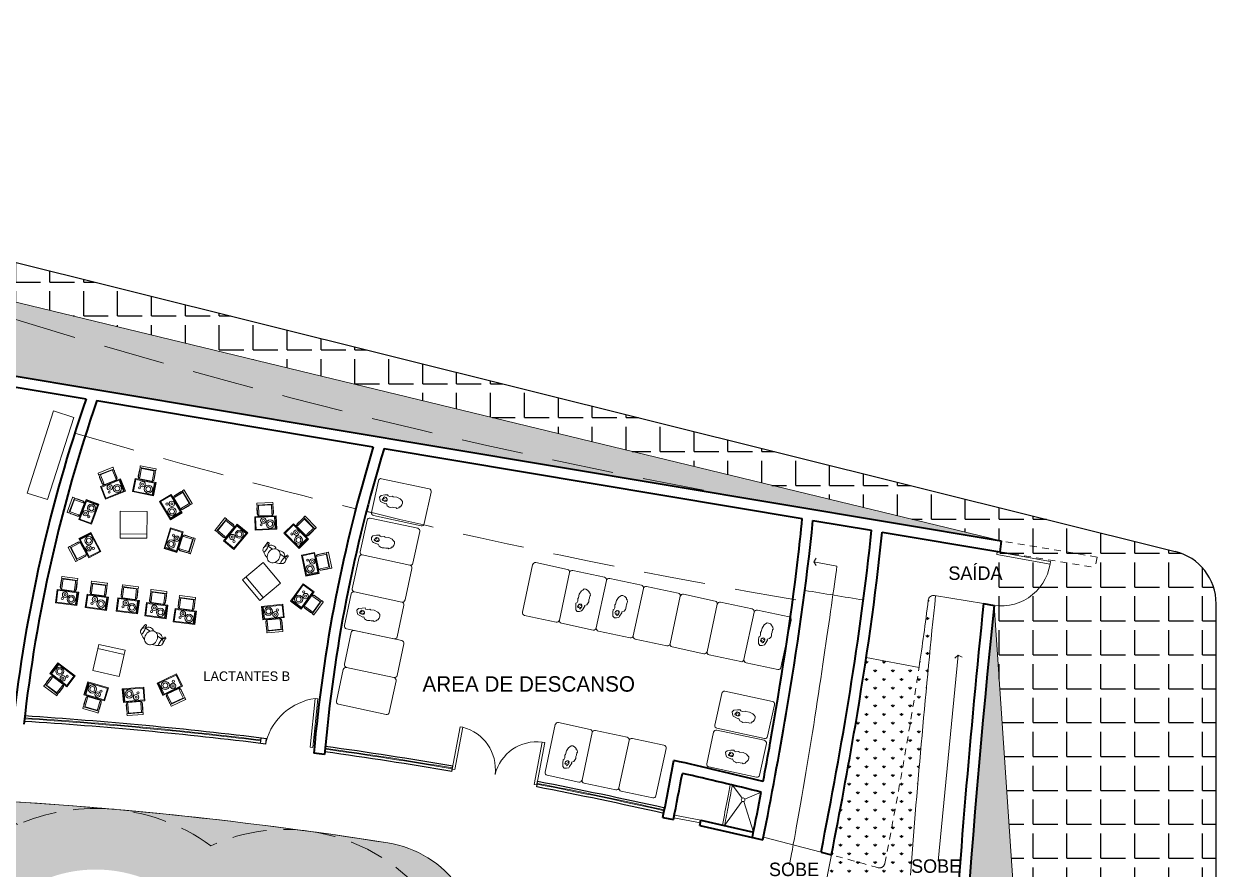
# Model space of a CAD drawing. Header units: millimetres. Extents: x 280 to 436, y 197 to 245.
# Drawn here: x 411.79 to 433.9, y 227.51 to 243.19 of the extents above; entities that cross this region are included whole.
import ezdxf

# ---------------------------------------------------------------- set-up
doc = ezdxf.new("R2010")
doc.units = ezdxf.units.MM
doc.header["$MEASUREMENT"] = 0
doc.linetypes.add('DASHED', pattern=[19.049999999999997, 12.7, -6.35])
for name, color, linetype, lineweight in [('AMBIENTACION', 23, 'Continuous', 18), ('CRISTAL', 141, 'Continuous', 13), ('DELGADITS', 171, 'Continuous', 9), ('JARDINERAS', 114, 'Continuous', 20), ('MUEBLES', 31, 'Continuous', 20), ('MURO CANCELERIA', 254, 'Continuous', 25), ('MUROS', 230, 'Continuous', 40), ('NOTAS', 7, 'Continuous', 18), ('PISO', 134, 'Continuous', 18), ('PROYECCIONES', 161, 'DASHED', 20), ('PUERTAS', 180, 'Continuous', 18)]:
    doc.layers.add(name, color=color, linetype=linetype, lineweight=lineweight)
doc.layers.add('PISO BANQUETA', color=155, linetype='Continuous')
pattern_1 = [(0, (113.6635828855071, 389.9024706518978), (0, 0.62865), [0.4572, -0.17145]), (90, (113.6635828855071, 389.9024706518978), (-0.62865, 3.849243921652188e-17), [0.4572, -0.17145])]
pattern_2 = [(90, (113.6635828855071, 389.9024706518978), (-0.1616445, 0.1616445), [0.0428625, -0.2804265]), (45, (113.6635828855071, 389.9024706518978), (-0.1616446101792448, 0.1616446101792448), [0.0428625, -0.1857375]), (135, (113.6635828855071, 389.9024706518978), (-0.1616446101792448, -0.1616446101792448), [0.0428625, -0.1857375])]

# ---------------------------------------------------------------- blocks, each defined once
blk = doc.blocks.new('EDUCADORA PLANTA')
for p, q in [((-0.1864672289454461, 0.2091427851250387), (-0.1936270911326119, 0.1343951389722235)), ((-0.1864672289454461, 0.2091427851250387), (-0.1605135468888079, 0.2091427851250387)), ((-0.1605135468888079, 0.2091427851250387), (-0.1499999999975898, 0.1850000000000023)), ((-0.06763607746432854, 0.1850000000000307), (-0.1500000000000341, 0.1850000000000307)), ((0.1500000000000909, 0.1850000000000307), (0.06763607746432854, 0.1850000000000307)), ((0.1605135468927301, 0.2091427851250671), (0.150000000001512, 0.1850000000000307)), ((0.1864672289493683, 0.2091427851250671), (0.1605135468927301, 0.2091427851250671)), ((0.1864672289493683, 0.2091427851250671), (0.1936270911365341, 0.134395138972252))]:
    blk.add_line(p, q)
for centre, radius, start, end in [((-0.1360690919642593, 0.1288818236636189), 0.05782144856330422, 103.9414223532395, 256.0585776471128), ((-0.173490387917127, 0.2191794459255334), 0.01640527241768489, 322.2806059089859, 217.7193940910142), ((-0.07499999999930651, 0.1538370489080592), 0.0812165593983424, 50.44505131534515, 157.4368215115717), ((-0.3760620561862993, 0.1288818236609757), 0.2329233843179406, 346.0585776470556, 13.94142235294599), ((0.07500000000004547, 0.153837048905018), 0.08121655940112812, 22.56317848996431, 129.5549486836888), ((0.3760620561862993, 0.1288818236609472), 0.2329233843179406, 166.0585776470556, 193.941422352946), ((0.1360690919644298, 0.1288818236642157), 0.05782144856330422, 283.9414223532394, 76.05857764711287), ((0.1734903879210492, 0.2191794459255618), 0.01640527241768489, 322.2806059089859, 217.7193940910142), ((-5.684341886080801e-14, 0.2878236122147086), 0.2622037156432949, 235.1050018533677, 255.1658892739469), ((-5.684341886080801e-14, 0.2878236122147086), 0.2622037156432949, 284.8341107260804, 304.8949981466323)]:
    blk.add_arc(centre, radius, start, end)
blk.add_ellipse((0, 0.1100000000000136), major_axis=(0, 0.1100000000000136), ratio=0.8405402725447844)
blk = doc.blocks.new('PERIQUERA')
at = {"color": 0}
for p, q in [((-0.2000000000000455, 0.5), (-0.2000000000000455, 0.25)), ((0.1999999999999318, 0.5), (-0.2000000000000455, 0.5)), ((-0.1850000000000591, 0.5), (-0.1850000000000591, 0.25)), ((0.1849999999999454, 0.4850000000000136), (-0.1700000000001864, 0.4850000000000136)), ((-0.1700000000001296, 0.4850000000000136), (-0.1700000000000728, 0.2649999999999864)), ((0.1849999999999454, 0.2649999999999864), (0.1849999999999454, 0.4850000000000136)), ((0.1999999999999318, 0.25), (0.1999999999999318, 0.5)), ((-0.2000000000000455, 0.25), (0.1999999999999318, 0.25)), ((-0.1700000000001296, 0.2650000000000148), (0.1849999999999454, 0.2649999999999864)), ((0.1499999999999773, 0.25), (-0.1500000000000341, 0.25)), ((-0.1300000000001091, 0.2346410161513859), (-0.1300000000000523, 0.25)), ((-0.1100000000000705, 0.2400000000000091), (-0.1100000000000705, 0.25)), ((-0.1100000000000705, 0.2400000000000091), (0.1099999999999568, 0.2400000000000091)), ((0.1099999999999568, 0.2400000000000091), (0.1099999999999568, 0.25)), ((0.1299999999999386, 0.2346410161514143), (0.1299999999999386, 0.25)), ((-0.1500000000000909, 0.2000000000000171), (-0.1500000000001478, 0.08499999999992269)), ((-0.1500000000000341, 0.03000000000000114), (-0.1500000000000341, 0.005000000000023874)), ((-0.1450000000000387, 0.2150000000000034), (-0.1450000000000387, 0.03499999999999659)), ((-0.1450000000000387, 0.03499999999999659), (0.1449999999999818, 0.03499999999999659)), ((-0.1450000000000387, 2.842170943040401e-14), (0.1449999999999818, 0)), ((-0.1250000000000568, 0.2199999999999989), (-0.1400000000000432, 0.2199999999999989)), ((-0.1200000000000614, 0.2150000000000034), (-0.1200000000000614, 0.03499999999999659)), ((-0.1100000000001273, 0.04499999999995907), (0.1100000000000136, 0.04499999999998749)), ((0.1200000000000045, 0.03499999999999659), (0.1200000000000614, 0.2150000000000034)), ((0.1399999999999295, 0.2199999999999989), (0.1250000000000568, 0.2199999999999989)), ((0.1449999999999818, 0.03499999999999659), (0.144999999999925, 0.2150000000000034)), ((0.1500000000000341, 0.08499999999997954), (0.1499999999999773, 0.2000000000000171)), ((0.1499999999999773, 0.004999999999995453), (0.1499999999999773, 0.03000000000000114))]:
    blk.add_line(p, q, dxfattribs=at)
for centre, radius in [((-0.07990454211699216, 0.3971854476674253), 0.07500000000000001), ((-0.07990454211699216, 0.3971854476674253), 0.04624682952407966), ((0.04342149039030119, 0.3278683052004681), 0.05), ((0.04342149039030119, 0.3278683052004681), 0.02), ((0.08581470589820128, 0.4048867460979864), 0.02)]:
    blk.add_circle(centre, radius, dxfattribs=at)
for centre, radius, start, end in [((-0.1100000000000705, 0.2000000000000171), 0.04, 90, 180), ((0.1099999999999568, 0.2000000000000171), 0.04, 0, 90), ((-0.1100000000001273, 0.08499999999995111), 0.04, 180.0000000000212, 208.9550243721683), ((-0.1450000000000387, 0.03000000000000114), 0.005, 90, 180), ((-0.1450000000000387, 0.005000000000023874), 0.005, 180, 270), ((-0.1400000000000432, 0.2150000000000034), 0.005, 90, 180.0000000000179), ((-0.1250000000000568, 0.2150000000000034), 0.005, 0, 90), ((-0.1100000000001273, 0.08499999999995111), 0.04, 255.5224878141709, 270), ((0.1100000000000136, 0.08499999999997954), 0.04, 270, 284.4775121859196), ((0.1250000000000568, 0.2150000000000034), 0.005, 90, 180), ((0.1399999999999295, 0.2150000000000034), 0.005, 1.791288396600253e-11, 90), ((0.1100000000000136, 0.08499999999997954), 0.04, 331.0449756280854, 0), ((0.1449999999999818, 0.03000000000000114), 0.005, 0, 90), ((0.1449999999999818, 0.004999999999995453), 0.005, 269.9999999999935, 0)]:
    blk.add_arc(centre, radius, start, end, dxfattribs=at)
blk = doc.blocks.new('BABY')
for points in [[(-0.1389398423665398, 0.2417542320325197), (-0.1458374730864875, 0.2013973635155537), (-0.1458374730864875, 0.1793674234929767), (-0.1267973390973793, 0.1438809851297265), (-0.1221310535297562, 0.1157527944280901), (-0.1084332007865214, 0.07384740485477437), (-0.1132135550455473, 0.05852825295571051), (-0.08859029492447235, 0.02922919934425749), (-0.06922379716127125, 0.02528640203939858)], [(0.02905627743416517, 0.364877935453876), (-0.005493112465444483, 0.4236907557132099), (-0.04400379787364272, 0.4390582707411568), (-0.08128250944503179, 0.4185904256859203), (-0.1121884593815707, 0.390678666376175), (-0.1145817795268727, 0.364135212861072), (-0.1195364994490546, 0.2874477922251231), (-0.1081217906855727, 0.2739412715399681), (-0.1389398423665398, 0.2417542320325197)], [(-0.07936353134010687, 0.3506589881666287), (-0.05961048231455379, 0.3478494768496034), (-0.0738851957127622, 0.3388908261787833), (-0.07684978463197467, 0.3253807078447721), (-0.07145728764481873, 0.3090019378953457), (-0.06471377882422757, 0.2923267090539525), (-0.04368040861004374, 0.2854237675825289), (-0.02648295262969214, 0.291072328807445), (-0.01404108354967093, 0.3035920838301536), (-0.007720961198458554, 0.3224658548435855)], [(-0.0791918540597294, 0.3598802040898477), (-0.06614696853222313, 0.3756444072454315), (-0.04166357926527553, 0.3646076409654029), (-0.02643529956111479, 0.3664945762502043), (-0.007135238712464798, 0.3539264738757311), (-0.007680566544308931, 0.324635552707889), (-0.02121378557120579, 0.2972142728635276), (-0.02084308419262015, 0.2967475027494118)], [(-0.06091535587881935, 0.3069065283248165), (-0.0568168763926451, 0.3084580617463644), (-0.04434111367294236, 0.3082257924846772)], [(-0.03893271129072673, 0.3509914866640997), (-0.02600036274520789, 0.346138510777223), (-0.03557862954170332, 0.3417046294277952)], [(0.05939021322041071, 0.2050480770512024), (0.06335172570260283, 0.2245215986415019), (0.03807504350919544, 0.2683665567923015), (0.03807504350925228, 0.2960946424145732), (0.05095939142273664, 0.3145828917799349), (0.02905627743416517, 0.364877935453876)], [(-0.06922379716127125, 0.02528640203939858), (-0.05950674334644646, 0.01104418179508571), (-0.05950674334644646, 0.01104418179508571)], [(-0.05950674334644646, 0.01104418179508571), (-0.01883061212083703, -0.001311038286530675), (0.01883061212078019, 0.001311038286530675), (0.04524529945371114, 0.01116067585377323), (0.05969266835813869, 0.04178912005815505), (0.07316343140428216, 0.06905327371924841), (0.07747784330297236, 0.140328000040995), (0.05939021322041071, 0.2050480770512024)]]:
    blk.add_lwpolyline(points)
blk = doc.blocks.new('COLCHONETA')
for p, q in [((-1, 0.2999999999999829), (-0.9999999999999432, -0.2999999999999829)), ((-0.05000000000001137, 0.3499999999999943), (-0.9499999999999886, 0.3499999999999943)), ((0, -0.2999999999999829), (0, 0.2999999999999829)), ((-0.9499999999999318, -0.3499999999999943), (-0.05000000000001137, -0.3499999999999943))]:
    blk.add_line(p, q)
for centre, start, end in [((-0.9499999999999886, 0.2999999999999829), 90, 180), ((-0.05000000000001137, 0.2999999999999829), 0, 90), ((-0.9499999999999318, -0.2999999999999829), 180, 270), ((-0.05000000000001137, -0.2999999999999829), 270, 0)]:
    blk.add_arc(centre, 0.05, start, end)
blk = doc.blocks.new('PUERTAS DE AULAS')
at = {"layer": 'PUERTAS'}
for p, q in [((-0.7536674998609101, 0.01575374810656172), (-0.8035619058780412, 0.01575374810656172)), ((-0.8035619058780412, 0.01250594143149897), (-0.7515969990770373, -0.7858045548423718)), ((-0.7536674998609101, 0.01575374810656172), (-0.7017025930599061, -0.782556748167309)), ((0.7431646806526828, 0.1131879483584441), (0.793059086669814, 0.1164357550335353)), ((0.7431646806526828, 0.1131879483584441), (0.7951295874537436, -0.6851225479154266)), ((0.793059086669814, 0.1164357550335069), (0.8450239934708748, -0.6818747412403638)), ((-0.7017025930599061, -0.782556748167309), (-0.7515969990770373, -0.7825567481673374)), ((0.7951295874537436, -0.6851225479154266), (0.8450239934708179, -0.6818747412403638))]:
    blk.add_line(p, q, dxfattribs=at)
for centre, radius, start, end in [((-0.8035619058779844, 0.01250594143138528), 0.8015609770938709, 277.300668829474, 0.1480000795714404), ((0.7930590866697571, 0.1164357550333648), 0.8015609770938846, 187.3006688293871, 270.14800007949)]:
    blk.add_arc(centre, radius, start, end, dxfattribs=at)

msp = doc.modelspace()

# ---------------------------------------------------------------- hatches: boundary and pattern name
at = {"layer": 'JARDINERAS'}
h = msp.add_hatch(dxfattribs=at)
h.set_pattern_fill('GRASS', color=256, scale=0.009000000000000001, style=0)
h.set_pattern_definition(pattern_2)
edge = h.paths.add_edge_path()
edge.add_arc((380.5678235787049, 245.3047541010291), 21.24135512730125, 341.2841591268689, 347.0513765747744, ccw=False)
edge.add_line((400.685969831832, 238.4889372767653), (429.9117152662078, 233.5952040920886))
edge.add_line((429.9117152662078, 233.5952040920886), (401.2690404534262, 240.5450495356297))
h = msp.add_hatch(dxfattribs=at)
h.set_pattern_fill('GRASS', color=256, scale=0.009000000000000001, style=0)
h.set_pattern_definition(pattern_2)
edge = h.paths.add_edge_path()
edge.add_line((429.1158863757476, 227.1635746242398), (428.2304942300188, 227.3934196564604))
edge.add_arc((603.9671213923352, 214.2420503084804), 176.2280359140225, 174.0264246734047, 175.7202091757033, ccw=False)
edge.add_line((428.6960040888269, 232.5820634298995), (428.677502229175, 232.585161491667))
edge.add_arc((428.6619909310427, 232.4851393823783), 0.1012176996196542, 81.18486398621016, 171.2735095402795)
edge.add_spline(control_points=[(428.5613675729064, 232.4960921223845), (428.5060451366627, 232.062482338418), (428.4489158995726, 231.650690714852), (428.3894661022574, 231.2508906949172)], knot_values=[6.552590710715467, 6.552590710715467, 6.552590710715467, 6.552590710715467, 7.705043527661013, 7.705043527661013, 7.705043527661013, 7.705043527661013], degree=3, periodic=0)
edge.add_line((428.3894661022574, 231.2508906949172), (427.4103607133546, 231.4339039774093))
edge.add_spline(control_points=[(427.4103607133546, 231.4339039774093), (427.3472737038859, 231.0136047654685), (427.2796658955988, 230.5938127031774), (427.072246169418, 229.3727255777519), (426.9228055696805, 228.5725819286804), (426.7663237259432, 227.7735137405441)], knot_values=[2.802595290827363, 2.802595290827363, 2.802595290827363, 2.802595290827363, 4.074028189364164, 4.074028189364164, 6.504760391015324, 6.504760391015324, 6.504760391015324, 6.504760391015324], degree=3, periodic=0)
edge.add_line((426.766323725944, 227.7735137405477), (426.451635798814, 226.2051536981073))
edge.add_spline(control_points=[(426.4516357988121, 226.205153698115), (426.4382661844354, 226.1397265081612), (426.4248765247176, 226.0743043179843), (426.4114702326251, 226.0088868505913)], knot_values=[1.011718909309293, 1.011718909309293, 1.011718909309293, 1.011718909309293, 1.211042564714926, 1.211042564714926, 1.211042564714926, 1.211042564714926], degree=3, periodic=0)
edge.add_arc((427.8666011441066, 226.161753944647), 1.463138516338731, 185.9971442574646, 319.7215815962005)
edge.add_arc((603.9671213923356, 214.2420503084786), 175.3280359140228, 175.7735187291108, 176.4115118213684, ccw=False)
h = msp.add_hatch(dxfattribs=at)
h.set_pattern_fill('GRASS', color=256, scale=0.009000000000000001, style=0)
h.set_pattern_definition(pattern_2)
edge = h.paths.add_edge_path()
edge.add_arc((603.9671213923328, 214.2420503084798), 175.1280359140201, 174.0486391635245, 182.510729872698)
edge.add_arc((422.6037831361797, 212.3988089805167), 8.658822380200967, 317.6910023627667, 352.9611022302017)
edge.add_line((431.1973455872478, 211.3377296189879), (429.7829778461802, 232.4000540587722))
h = msp.add_hatch(dxfattribs=at)
h.set_pattern_fill('GRASS', color=256, scale=0.009000000000000001, style=0)
h.set_pattern_definition(pattern_2)
h.paths.add_polyline_path([(418.5396533179258, 227.9950070626219, 0.02862788143498924), (410.0440581604049, 228.8405950151555, 0.006457654583413468), (408.1175341308831, 228.8965772814122, 0.3777940330496956), (406.1054118263071, 227.1800025366234, 0.03926239931433022), (405.8440001160188, 223.0737001913915, 0.4255924778832056), (407.9509312125691, 221.1063899744788), (417.880353211974, 221.6391406893173, 0.346876546591118), (419.7465969362304, 223.2678018492381), (420.1937266876936, 225.650567603579, 0.4227474832643843)])
h.paths.add_polyline_path([(415.6250176940959, 225.0010343590673, -1), (410.6250176940959, 225.0010343590673, -1)], flags=16)
at = {"layer": 'PISO BANQUETA'}
h = msp.add_hatch(dxfattribs=at)
h.set_pattern_fill('ANGLE', color=256, scale=0.09, style=0)
h.set_pattern_definition(pattern_1)
h.paths.add_polyline_path([(401.2642995035641, 241.3508568672404), (401.0749766578829, 240.5935654845155), (401.2690404534292, 240.5450495356288), (429.9117152662078, 233.5952040920886), (430.0553428329032, 234.1711597983438)])
h = msp.add_hatch(dxfattribs=at)
h.set_pattern_fill('ANGLE', color=256, scale=0.09, style=0)
h.set_pattern_definition(pattern_1)
edge = h.paths.add_edge_path()
edge.add_arc((432.8973455872478, 232.4318179708934), 0.9999999999999984, 0, 75.96375653207309, ccw=False)
edge.add_line((433.8973455872478, 232.4318179708934), (433.8973455872471, 211.3377296189878))
edge.add_line((433.8973455872471, 211.3377296189878), (431.1973455872478, 211.337729618988))
edge.add_line((431.1973455872478, 211.337729618988), (429.7829778461802, 232.4000540587724))
edge.add_line((429.7829778461802, 232.4000540587724), (429.8896930224522, 233.3961071955057))
edge.add_line((429.8896930224522, 233.3961071955057), (429.9117152662078, 233.5952040920886))
edge.add_line((429.9117152662078, 233.5952040920886), (430.0553428329032, 234.1711597983438))
edge.add_line((430.0553428329032, 234.1711597983438), (433.1398812122484, 233.4019604710477))

# ---------------------------------------------------------------- linework, layer by layer
at = {"layer": 'CRISTAL'}
for radius, start, end in [(76.16755623305413, 83.00938635236845, 86.31716290784799), (76.18255623305413, 83.00937154122097, 86.31716290784799), (76.16755623305413, 80.30962114361023, 82.10681952852667), (76.18255623305413, 80.30962114361023, 82.10681952852667), (76.16755623305413, 77.29591782267181, 79.10618681352834), (76.18255623305413, 77.29591782267181, 79.10642379913314)]:
    msp.add_arc((406.9136032817282, 154.288734203734), radius, start, end, dxfattribs=at)
at = {"layer": 'DELGADITS'}
for points, knots in [([(424.7429873951875, 228.3233069525161), (424.7768567910584, 228.4934208941691), (424.8069134798531, 228.6486602574802), (424.8529656680199, 228.888390878784), (424.8694927502032, 228.9740950465366), (424.8894956052799, 229.0746486629621)], [2.98167787954946, 2.98167787954946, 2.98167787954946, 2.98167787954946, 3.452824960122239, 3.452824960122239, 3.700045579311993, 3.700045579311993, 3.700045579311993, 3.700045579311993]), ([(424.7822174101348, 228.3154963233968), (424.8089893784089, 228.4499624079494), (424.8337733165212, 228.5767829616731), (424.8795837753482, 228.814667354988), (424.900752530553, 228.9262183386019), (424.9287269047234, 229.0668444881832)], [2.98167787954946, 2.98167787954946, 2.98167787954946, 2.98167787954946, 3.353853398806697, 3.353853398806697, 3.700045579311993, 3.700045579311993, 3.700045579311993, 3.700045579311993])]:
    msp.add_open_spline(points, degree=3, knots=knots, dxfattribs=at)
at = {"layer": 'JARDINERAS'}
for p, q in [((429.9117152662078, 233.5952040920886), (401.2690404534262, 240.5450495356297)), ((431.1973455872478, 211.337729618988), (429.7829778461802, 232.4000540587724))]:
    msp.add_line(p, q, dxfattribs=at)
at = {"layer": 'MUEBLES'}
for p, q in [((413.5800401341376, 234.1490124024255), (413.5755581229453, 233.6490324912533)), ((414.0800200453098, 234.1445303912331), (413.5800401341376, 234.1490124024255)), ((414.0755380341174, 233.6445504800609), (414.0800200453098, 234.1445303912331)), ((413.5762752447361, 233.7290292770408), (414.0762551559081, 233.7245472658485)), ((413.5755581229453, 233.6490324912533), (414.0755380341174, 233.6445504800609)), ((416.2322285556196, 233.1969366775869), (415.8474654885524, 232.8776290168252)), ((416.5515362163813, 232.8121736105196), (416.2322285556196, 233.1969366775869)), ((415.8474654885524, 232.8776290168252), (416.1667731493141, 232.4928659497581)), ((415.9090275792831, 232.928718242547), (416.2283352400448, 232.5439551754799)), ((416.1667731493141, 232.4928659497581), (416.5515362163813, 232.8121736105196)), ((413.1808682369826, 231.6778015054062), (413.0709885267577, 231.1900244566627)), ((413.6686452857261, 231.5679217951815), (413.1808682369826, 231.6778015054062)), ((413.6510645320901, 231.4898774673825), (413.1632874833466, 231.5997571776072)), ((413.5587655755014, 231.0801447464379), (413.6686452857261, 231.5679217951815)), ((413.0709885267577, 231.1900244566627), (413.5587655755014, 231.0801447464379)), ((424.9287269047234, 229.0668444881832), (425.1074912985464, 228.82344771196)), ((425.4622872423153, 228.9362846002159), (425.1596141006236, 228.8090405736371)), ((425.1077580068165, 228.767751731797), (424.7822174101348, 228.3154963233969)), ((425.1382944375168, 228.7628799085533), (425.3188694259155, 228.1942426468123))]:
    msp.add_line(p, q, dxfattribs=at)
msp.add_lwpolyline([(412.2335690159582, 234.3625179675479), (412.7208182008813, 235.8865219805976), (412.3398171976188, 236.0083342768285), (411.8525680126959, 234.4843302637786)], close=True, dxfattribs=at)
msp.add_circle((425.1278732262383, 228.7956966851066), 0.03443170730389145, dxfattribs=at)
at = {"layer": 'MURO CANCELERIA'}
for p, q in [((416.1775658407209, 229.8405135646316), (416.1898668177469, 229.9397541106005)), ((416.2768063866898, 229.8282125876056), (416.2891073637158, 229.9274531335745)), ((419.7260039504849, 229.3202259654963), (419.7428363362088, 229.4187991402998)), ((421.3000467234837, 229.0343870003304), (421.3168828228086, 229.1329819225819))]:
    msp.add_line(p, q, dxfattribs=at)
for radius, start, end in [(76.21755623305413, 82.93416299112795, 86.31716290784799), (76.11755623305413, 82.93416299112795, 86.32093177565507), (76.11755623305413, 80.30962114361023, 82.10330133371731), (76.21755623305413, 80.30962114361023, 82.10681952852667), (76.11755623305413, 77.29366459124998, 79.10539618678806), (76.21755623305413, 77.29591782267181, 79.1069764027103)]:
    msp.add_arc((406.9136032817282, 154.288734203734), radius, start, end, dxfattribs=at)
at = {"layer": 'MUROS'}
for p, q in [((400.685969831832, 238.4889372767653), (429.9117152662078, 233.5952040920886)), ((407.7130387382656, 237.1094985010702), (412.9472690257083, 236.2330477528278)), ((413.1473063929843, 236.1995523025711), (418.2714323038727, 235.3415380880532)), ((418.4703754406494, 235.3082258622797), (426.2247975931133, 234.0097791519738)), ((426.4224769470632, 233.9766785415369), (427.5096607891123, 233.7946339925749)), ((427.7073150167668, 233.7615375894349), (429.8896930224487, 233.3961071954729)), ((429.5853443090508, 232.4331469973674), (429.7829778461802, 232.4000540587722)), ((423.6408899779224, 228.4648218748521), (423.8371843769667, 228.4265007461651)), ((424.3442434113808, 228.4144542254186), (425.3188694259155, 228.1942426468123)), ((424.3246794026887, 228.3163538307576), (425.4944094406801, 228.0520595328753)), ((426.5723825270038, 227.8238602692932), (426.7663237259431, 227.7735137405442))]:
    msp.add_line(p, q, dxfattribs=at)
for centre, radius, start, end in [((439.2818602924272, 227.1444975392083), 27.85879470060808, 160.9595070847035, 173.6778747977905), ((439.2818602924272, 227.1444975392083), 27.65879470060808, 160.8899110072146, 173.6581897859814), ((444.9199182012241, 227.2193067721345), 27.85879470060808, 163.0492255314217, 174.9700110497623), ((444.9199182012241, 227.2193067721345), 27.65879470060808, 162.9950824355863, 174.9902245205059), ((603.9671213923353, 214.24205030848), 175.1280359140226, 173.6553651427601, 173.7208999588781), ((603.9671213923353, 214.24205030848), 175.1280359140226, 174.0486391635248, 182.9962599090312), ((603.9671213923353, 214.24205030848), 175.3280359140226, 174.0445793923413, 176.4115118213691), ((406.9136032817282, 154.288734203734), 76.06755623305413, 82.10143628760642, 82.25226127329934), ((406.9136032817282, 154.288734203734), 77.11755623305413, 76.05428716320668, 77.3188667996443), ((406.9136032817282, 154.288734203734), 76.91755623305413, 76.04556405050158, 77.16423210135586)]:
    msp.add_arc(centre, radius, start, end, dxfattribs=at)
for points, knots in [([(425.4944094406802, 228.0520595328753), (425.655254834808, 228.8669117810281), (425.7975151606514, 229.6310257800736), (426.1304815275984, 231.5914321009372), (426.3023984033941, 232.785260655231), (426.4224769470632, 233.976678541537)], [2.881845399318382, 2.881845399318382, 2.881845399318382, 2.881845399318382, 5.234711305130181, 5.234711305130181, 8.931275704279255, 8.931275704279255, 8.931275704279255, 8.931275704279255]), ([(425.4991226473462, 229.1332126191022), (425.5436746787091, 229.3727154867119), (425.5872667701241, 229.6119885833334), (425.8320078148548, 230.9897642985805), (426.0085871917671, 232.1234979228062), (426.1718475150064, 233.505844573674), (426.1994911016528, 233.7578937173178), (426.2247975931132, 234.0097791519738)], [3.902438360856439, 3.902438360856439, 3.902438360856439, 3.902438360856439, 4.6410806199132, 4.6410806199132, 8.159551061102837, 8.159551061102837, 8.944832101591754, 8.944832101591754, 8.944832101591754, 8.944832101591754]), ([(426.7663237259432, 227.7735137405441), (426.9228055696805, 228.5725819286804), (427.072246169418, 229.3727255777519), (427.4108478366435, 231.3660853420793), (427.5839837368499, 232.5612250266854), (427.7073150167667, 233.7615375894349)], [2.802595290827362, 2.802595290827362, 2.802595290827362, 2.802595290827362, 5.233327492478523, 5.233327492478523, 8.846182843222996, 8.846182843222996, 8.846182843222996, 8.846182843222996])]:
    msp.add_open_spline(points, degree=3, knots=knots, dxfattribs=at)
for points in [[(426.5723825270038, 227.8238602692932), (426.9607536141041, 229.8079909797322), (427.3048624977006, 231.7956927383734), (427.5096607891123, 233.7946339925749)], [(423.6408899779224, 228.4648218748521), (423.71016533346, 228.8196747915007), (423.777660474692, 229.1731253036766), (423.8428317940245, 229.525152920581)], [(423.8371843769667, 228.4265007461651), (423.8931637533196, 228.7132469464096), (423.9479953728087, 228.9991441103624), (424.001392863341, 229.2841867597362)], [(425.2994453809562, 228.0971960671622), (425.3613268877664, 228.4051192834372), (425.4123678102702, 228.670844842862), (425.4622872423153, 228.936284600216)], [(424.3246794026887, 228.3163538307576), (424.3333720091862, 228.3586231285324), (424.3388131095387, 228.3865418956403), (424.3442434113807, 228.4144542254186)]]:
    msp.add_open_spline(points, degree=3, dxfattribs=at)
at = {"layer": 'NOTAS'}
for p, q in [((426.4365091850866, 233.2099419071212), (426.484733950623, 233.2787805447724)), ((426.4365091850866, 233.2099419071212), (426.484733950623, 233.14110326947)), ((426.8677132697241, 233.1287116878659), (426.4365091850866, 233.2099419071212)), ((428.7444579041028, 227.6535653491269), (429.1128096398034, 231.4792158074216)), ((429.1128096398034, 231.4792158074216), (429.0514890193597, 231.4217339185077)), ((429.1128096398034, 231.4792158074216), (429.1877804868925, 231.4412189900358))]:
    msp.add_line(p, q, dxfattribs=at)
msp.add_open_spline([(425.988193674998, 227.5869560237013), (425.988193674998, 227.5869560237013), (426.1337671650438, 228.3677214069067), (426.5373060359605, 230.7435248477368), (426.7539547678702, 232.3378769101755), (426.867713269724, 233.1287116878659)], degree=3, knots=[2.845079668960492, 2.845079668960492, 2.845079668960492, 2.845079668960492, 5.234131316593557, 5.234131316593557, 10.11662218520965, 10.11662218520965, 10.11662218520965, 10.11662218520965], dxfattribs=at)
at = {"layer": 'PISO'}
for p, q in [((428.6775022291763, 232.5851614916668), (429.5853443090508, 232.4331469973674)), ((427.4103607133545, 231.4339039774093), (428.3894661022577, 231.2508906949171)), ((425.5056867688431, 228.100771152326), (426.5723825270038, 227.8238602692932)), ((426.4516357988121, 226.205153698115), (426.7663237259431, 227.7735137405442))]:
    msp.add_line(p, q, dxfattribs=at)
at = {"layer": 'PISO', "ltscale": 0.09}
msp.add_arc((445.6361058627447, 347.4065248023863), 116.3503326771312, 260.4198607280793, 260.9618587867749, dxfattribs=at)
at = {"layer": 'PISO'}
for centre, radius, start, end in [((603.9671213923353, 214.24205030848), 176.2280359140226, 174.0264246734037, 175.7202091757037), ((428.6619909310427, 232.4851393823783), 0.1012176996196397, 81.184863984613, 173.78787535123), ((406.9136032817282, 154.288734203734), 74.61755623305413, 81.0363099899392, 89.07551046660456), ((406.9136032817282, 154.288734203734), 74.61755623305413, 81.0363099899392, 87.59554562579811), ((418.228036303831, 226.0194325040372), 2, 349.3719551837894, 81.0363099899392)]:
    msp.add_arc(centre, radius, start, end, dxfattribs=at)
msp.add_open_spline([(428.3894661022574, 231.2508906949172), (428.4489158995726, 231.650690714852), (428.5060451366627, 232.062482338418), (428.5613675729064, 232.4960921223845)], degree=3, dxfattribs=at)
at = {"layer": 'PISO BANQUETA'}
for p, q in [((393.8973455872477, 243.1879732521743), (433.1398812122841, 233.4019604710387)), ((433.8973455872476, 204.3879732521744), (433.8973455872478, 232.4318179708934))]:
    msp.add_line(p, q, dxfattribs=at)
msp.add_arc((432.8973455872478, 232.4318179708934), 1, 0, 75.96375653207313, dxfattribs=at)
at = {"layer": 'PROYECCIONES', "ltscale": 0.01}
for p, q in [((431.6900187556811, 233.2974343459446), (429.9117152662078, 233.5952040920886)), ((429.8896930224486, 233.396107195473), (431.6569894024473, 233.100180545411)), ((431.6900187556811, 233.2974343459446), (431.6569894024473, 233.100180545411))]:
    msp.add_line(p, q, dxfattribs=at)
at = {"layer": 'PROYECCIONES', "ltscale": 0.05}
msp.add_lwpolyline([(405.8890845749164, 225.1323054838817, -0.3973437233167558), (409.6333608463668, 228.8568467379283, -0.1947386986561379), (411.674561978186, 228.3333213727886, -0.1179332467315878), (413.3394029309769, 228.6289810918404, -0.1430797334058072), (415.2587392522057, 227.9430049296354, -0.1522456212297308), (417.2382324439992, 228.188165139782, -0.3996424090948952), (419.9651520569073, 224.4595070208047, -0.4054154671772521), (416.3111216991206, 221.5555366222714, -0.09767376388083417), (415.0696566068256, 221.9308001620182, -0.1571831337834292), (412.9106324572148, 221.3730876262941, -0.08954264711917198), (411.6555849406236, 221.6770719783152, -0.1568003592384225), (409.3529231684502, 221.1822031853981, -0.3945022377078394), (405.8890845749163, 225.132305483881)], format="xyb", close=True, dxfattribs=at)
at = {"layer": 'PROYECCIONES', "ltscale": 0.09}
for centre, radius, start, end in [((445.6169539855221, 347.3082255566949), 114.7503326771312, 251.0666172197163, 261.0309781225972), ((445.6361058627447, 347.4065248023863), 116.5503326771312, 253.603532028478, 256.2572317139633), ((445.6361058627447, 347.4065248023863), 116.5503326771312, 256.355560817367, 256.4203628266339), ((445.6361058627447, 347.4065248023863), 116.5503326771312, 256.4203628266339, 260.4234048997706)]:
    msp.add_arc(centre, radius, start, end, dxfattribs=at)
at = {"layer": 'PROYECCIONES', "ltscale": 0.01}
msp.add_arc((406.894701778241, 154.1920315639369), 76.21755623305413, 74.2147282533024, 74.88707062802241, dxfattribs=at)
at = {"layer": 'PROYECCIONES'}
msp.add_arc((427.655587436243, 227.6314965407574), 0.1, 254.2147282519968, 348.9738701670374, dxfattribs=at)
at = {"layer": 'PROYECCIONES', "ltscale": 0.01}
msp.add_open_spline([(427.7537414425075, 227.6123708759384), (427.9021738982289, 228.3741347321133), (428.0443893071435, 229.1391281768261), (428.2502057711299, 230.3505342699266), (428.3215778975045, 230.7941931500613), (428.3898867934014, 231.253720304621)], degree=3, knots=[2.931170871972329, 2.931170871972329, 2.931170871972329, 2.931170871972329, 5.230876322509105, 5.230876322509105, 6.555309370581082, 6.555309370581082, 6.555309370581082, 6.555309370581082], dxfattribs=at)
at = {"layer": 'PUERTAS'}
for p, q in [((429.8316680164596, 233.3472432046684), (429.8406250010165, 233.3964343870861)), ((429.8316680164596, 233.3472432046684), (430.8172147805751, 233.1677897597147)), ((429.8406250010164, 233.3964343870861), (430.8261717651319, 233.2169809421324)), ((430.8172147805751, 233.1677897597147), (430.8261717651319, 233.2169809421324)), ((417.0987555963708, 229.7706664128895), (417.1925458712834, 230.6753305305195)), ((417.1484890350868, 229.7655103413723), (417.2422793099993, 230.6701744590023)), ((417.1925458712834, 230.6753305305195), (417.2422793099993, 230.6701744590024)), ((417.0987555963708, 229.7706664128895), (417.1484890350868, 229.7655103413723)), ((424.3346087252719, 228.3653752459622), (423.8439210679056, 228.4610328816618)), ((424.3441759286162, 228.4144513971985), (423.8534882712498, 228.5101090328981))]:
    msp.add_line(p, q, dxfattribs=at)
for centre, radius, start, end in [((429.9069146874795, 233.3107243346506), 0.9214534997502317, 256.0106483207156, 351.0763253937991), ((417.3529486762033, 229.57491607534), 1.112043629087611, 98.29335672384502, 164.1930779211121)]:
    msp.add_arc(centre, radius, start, end, dxfattribs=at)

# ---------------------------------------------------------------- block references
at = {"layer": 'AMBIENTACION'}
for p, rotation in [((418.8073932953942, 234.2810734889108), 67.15032229899994), ((418.6574351810626, 233.5318708307905), 67.15032229899994), ((422.2264281230535, 232.6927634350837), 150.8051481921876), ((422.9162327935608, 232.5728913237434), 150.8051481921876), ((418.3875119029747, 232.1833076159683), 67.15032229899994), ((425.6154700001369, 232.0634341964659), 150.8051481921876), ((425.3455467220491, 230.2953185919526), 67.15032229899994), ((421.9864955826927, 229.785860156513), 150.8051481921876), ((425.225579345444, 229.5461159338325), 67.15032229899994)]:
    msp.add_blockref('BABY', p, dxfattribs=dict(at, rotation=rotation))
at = {"layer": 'AMBIENTACION', "xscale": 1.232805170789609, "yscale": 1.232805170789618, "zscale": 1.232805170789616, "rotation": 326.3956070260018}
for p in [(416.348409492233, 233.2070843084598), (414.0773230934744, 231.6853021383261)]:
    msp.add_blockref('EDUCADORA PLANTA', p, dxfattribs=at)
at = {"layer": 'MUEBLES'}
for name, p, rotation in [('PERIQUERA', (413.3053691833113, 234.9090237462866), 201.5776224468179), ('PERIQUERA', (414.0993412732295, 234.9621058133531), 168.8085673392572), ('COLCHONETA', (419.2800201481884, 234.2097956692085), 347.9068117295267), ('PERIQUERA', (414.8392712981516, 234.4146999962575), 120.8085673392577), ('PERIQUERA', (412.6463570347971, 234.2664877095684), 249.5776224468188), ('PERIQUERA', (416.2604761866812, 234.3039416900489), 182.6437297608597), ('PERIQUERA', (415.4286326533004, 233.9100052658077), 230.64372976086), ('PERIQUERA', (417.1098399698096, 233.9493563910297), 134.6437297608603), ('COLCHONETA', (419.0694728881617, 233.4787940032037), 347.9068117295267), ('PERIQUERA', (412.6828891671336, 233.3468057136165), 297.5776224468179), ('PERIQUERA', (414.9275793239802, 233.4985388407041), 72.80856733925727), ('PERIQUERA', (417.4697509646967, 233.2396568340531), 101.8746746532986), ('COLCHONETA', (418.9228212672406, 232.7943282976485), 347.9068117295267), ('COLCHONETA', (421.3687921596841, 232.1529046242877), 257.9068117295267), ('COLCHONETA', (422.0532578652393, 232.0062530033666), 257.9068117295267), ('PERIQUERA', (412.6435719845879, 232.9183245659958), 172.4743162976485), ('PERIQUERA', (413.1950050162848, 232.8301636082774), 172.4743162976485), ('PERIQUERA', (413.7684957233057, 232.7640438711103), 172.4743162976485), ('PERIQUERA', (417.2560077292452, 232.3444119515378), 53.8746746532989), ('COLCHONETA', (422.7377235707946, 231.8596013824456), 257.9068117295267), ('PERIQUERA', (414.2978732925274, 232.6758829133919), 172.4743162976485), ('PERIQUERA', (414.8272486489006, 232.5656820432844), 172.4743162976485), ('COLCHONETA', (418.7761696463197, 232.1098625920932), 347.9068117295267), ('COLCHONETA', (423.4221892763499, 231.7129497615246), 257.9068117295267), ('COLCHONETA', (424.1066549819051, 231.5662981406035), 257.9068117295267), ('PERIQUERA', (416.4476889865264, 231.904218379867), 5.874674653298389), ('COLCHONETA', (424.7911206874604, 231.4196465196825), 257.9068117295267), ('COLCHONETA', (425.4755863930156, 231.2729948987615), 257.9068117295267), ('COLCHONETA', (418.7761696463197, 231.3939757390003), 347.9068117295267), ('PERIQUERA', (412.2804093783888, 230.8147557770315), 322.6610800537185), ('COLCHONETA', (418.6295180253987, 230.709510033445), 347.9068117295267), ('PERIQUERA', (414.659053705122, 230.5907766744106), 25.47772834507994), ('PERIQUERA', (413.0271236295023, 230.4454124735682), 343.5999628175067), ('PERIQUERA', (413.8565194058621, 230.3673144916133), 4.538845581292819), ('COLCHONETA', (425.6454607378639, 230.2653499100365), 347.9068117295267), ('COLCHONETA', (421.7886735521035, 229.1860639818847), 257.9068117295267), ('COLCHONETA', (422.4731392576588, 229.0394123609636), 257.9068117295267), ('COLCHONETA', (423.1576049632141, 228.8927607400426), 257.9068117295267), ('COLCHONETA', (425.4955048363806, 229.5461159338324), 347.9068117295267)]:
    msp.add_blockref(name, p, dxfattribs=dict(at, rotation=rotation))
at = {"layer": 'PUERTAS', "xscale": -1, "rotation": 173.1305113582512}
msp.add_blockref('PUERTAS DE AULAS', (420.5323263280098, 229.2797087321894), dxfattribs=at)

# ---------------------------------------------------------------- texts
at = {"layer": 'NOTAS'}
for s, height, p in [('SAÍDA', 0.25, (428.9328671826448, 232.873614619315)), ('LACTANTES B', 0.1758743094013291, (415.1220073562802, 230.9996514059421)), ('AREA DE DESCANSO', 0.2865925115057855, (419.1824522529535, 230.8001132937495)), ('SOBE', 0.25, (428.2413479408066, 227.4398682299354)), ('SOBE', 0.25, (425.6069704418566, 227.3787045489066))]:
    msp.add_text(s, height=height, dxfattribs=at).set_placement(p)

doc.saveas('drawing.dxf')
